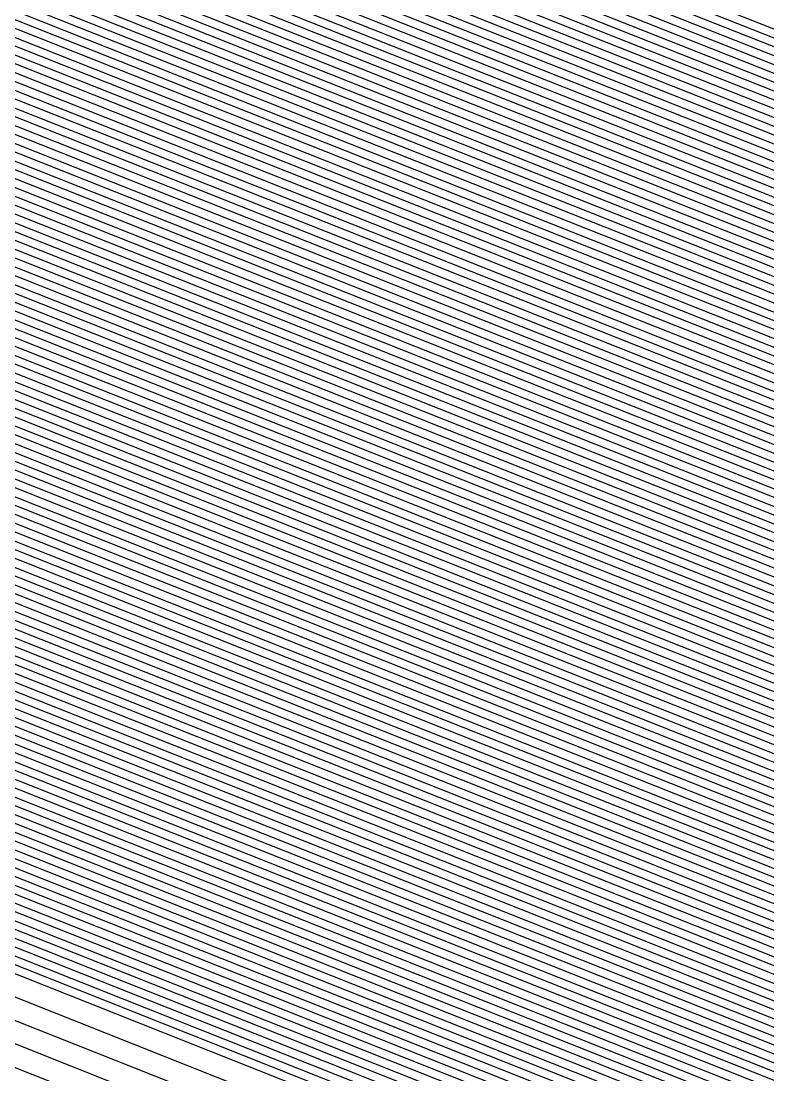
# Model space of a CAD drawing. Extents: x 7084 to 11035, y 13750 to 16729.
# Drawn here: x 8574.7 to 8618, y 14503 to 14564 of the extents above; entities that cross this region are included whole.
import ezdxf

# ---------------------------------------------------------------- set-up
doc = ezdxf.new("R2010")
doc.units = 0
doc.layers.add('Default', color=7, linetype='Continuous')

msp = doc.modelspace()

# ---------------------------------------------------------------- linework, layer by layer
at = {"layer": 'Default'}
for points in [[(8911.043, 16167.964), (9315.799, 15888.265), (9323.519, 15888.024), (9327.862, 15886.496), (9332.285, 15884.807), (9876.778, 16029.479), (9888.921, 16026.182), (10173.214, 15654.858), (10197.306, 15341.402), (10197.226, 15331.833), (10194.331, 15319.288), (10141.327, 14431.968), (10138.754, 14427.867), (9608.716, 14234.971), (9601.077, 14232.398), (9590.864, 14232.559), (9407.76, 14044.485), (8752.44, 14150.578), (8709.074, 14468.856), (8700.951, 14470.223), (8694.84, 14470.384), (8689.854, 14470.384), (8686.878, 14471.349), (8127.93, 14693.179)], [(8912.297, 16162.742), (9312.859, 15885.941), (9322.785, 15885.631), (9328.368, 15883.667), (9334.055, 15881.495), (9872.905, 16024.668), (9888.518, 16020.429), (10169.865, 15652.953), (10193.708, 15342.746), (10193.604, 15330.442), (10189.882, 15314.312), (10137.428, 14436.188), (10134.119, 14430.915), (9609.574, 14240.018), (9599.752, 14236.709), (9586.621, 14236.916), (9405.414, 14050.792), (8756.886, 14155.785), (8713.968, 14470.764), (8703.526, 14472.522), (8695.668, 14472.729), (8689.257, 14472.729), (8685.432, 14473.97), (8132.275, 14693.501)], [(8922.959, 16118.353), (9287.868, 15866.189), (9316.543, 15865.293), (9332.672, 15859.618), (9349.1, 15853.346), (9839.991, 15983.775), (9885.093, 15971.528), (10141.399, 15636.76), (10163.12, 15354.163), (10162.821, 15318.618), (10152.068, 15272.022), (10104.282, 14472.055), (10094.724, 14456.822), (9616.866, 14282.916), (9588.49, 14273.358), (9550.556, 14273.955), (9385.478, 14104.397), (8794.672, 14200.045), (8755.575, 14486.99), (8725.407, 14492.068), (8702.706, 14492.665), (8684.187, 14492.665), (8673.136, 14496.249), (8169.213, 14696.241)], [(8931.425, 16083.103), (9268.023, 15850.504), (9311.586, 15849.143), (9336.09, 15840.521), (9361.048, 15830.991), (9813.852, 15951.301), (9882.374, 15932.696), (10118.793, 15623.901), (10138.829, 15363.229), (10138.375, 15309.229), (10122.039, 15238.439), (10077.961, 14500.538), (10063.44, 14477.395), (9622.657, 14316.982), (9579.548, 14302.461), (9521.917, 14303.368), (9369.647, 14146.966), (8824.679, 14235.193), (8788.615, 14499.875), (8742.783, 14507.589), (8708.295, 14508.496), (8680.161, 14508.496), (8663.371, 14513.942), (8198.546, 14698.417)], [(9890.23, 16044.879), (10184.098, 15661.049), (10209.002, 15337.037), (10208.996, 15336.353), (10208.789, 15335.457), (10154.001, 14418.254), (10153.817, 14417.961), (9605.928, 14218.569), (9605.382, 14218.385), (9604.653, 14218.397), (9415.382, 14023.989), (8737.993, 14133.655), (8693.165, 14462.652), (8692.585, 14462.749), (8692.149, 14462.761), (8691.792, 14462.761), (8691.58, 14462.83), (8113.806, 14692.131)], [(9324.619, 15895.236), (9325.722, 15895.202), (9326.343, 15894.984), (9326.974, 15894.742), (9888.395, 16043.912), (9890.13, 16043.441), (10183.261, 15660.573), (10208.102, 15337.373), (10208.091, 15336.006), (10207.677, 15334.214), (10153.026, 14419.309), (10152.658, 14418.723), (9606.143, 14219.831), (9605.051, 14219.463), (9603.592, 14219.486), (9414.796, 14025.566), (8739.104, 14134.957), (8694.389, 14463.129), (8693.229, 14463.324), (8692.356, 14463.347), (8691.643, 14463.347), (8691.218, 14463.485), (8114.893, 14692.211)], [(9890.029, 16042.002), (10182.423, 15660.097), (10207.203, 15337.709), (10207.185, 15335.658), (10206.565, 15332.97), (10152.051, 14420.364), (10151.499, 14419.485), (9606.357, 14221.092), (9604.72, 14220.541), (9602.531, 14220.575), (9414.21, 14027.143), (8740.215, 14136.258), (8695.613, 14463.606), (8693.872, 14463.899), (8692.563, 14463.934), (8691.494, 14463.934), (8690.857, 14464.14), (8115.979, 14692.292)], [(9889.928, 16040.564), (10181.586, 15659.62), (10206.303, 15338.044), (10206.28, 15335.31), (10205.453, 15331.726), (10151.076, 14421.419), (10150.341, 14420.247), (9606.571, 14222.354), (9604.389, 14221.619), (9601.471, 14221.665), (9413.623, 14028.719), (8741.327, 14137.56), (8696.836, 14464.083), (8694.516, 14464.474), (8692.77, 14464.52), (8691.345, 14464.52), (8690.495, 14464.796), (8117.066, 14692.373)], [(9889.827, 16039.126), (10180.749, 15659.144), (10205.403, 15338.38), (10205.375, 15334.962), (10204.341, 15330.482), (10150.101, 14422.474), (10149.182, 14421.009), (9606.786, 14223.616), (9604.058, 14222.697), (9600.41, 14222.754), (9413.037, 14030.296), (8742.438, 14138.862), (8698.06, 14464.561), (8695.159, 14465.049), (8692.977, 14465.106), (8691.196, 14465.106), (8690.133, 14465.451), (8118.152, 14692.453)], [(8119.238, 14692.534), (8689.772, 14466.106), (8691.047, 14465.693), (8693.184, 14465.693), (8695.803, 14465.624), (8699.284, 14465.038), (8743.549, 14140.164), (9412.45, 14031.872), (9599.349, 14223.844), (9603.726, 14223.775), (9607, 14224.877), (10148.023, 14421.771), (10149.126, 14423.529), (10203.228, 15329.238), (10204.469, 15334.615), (10204.504, 15338.716), (10179.912, 15658.668), (9889.727, 16037.688), (9884.522, 16039.101)], [(8942.087, 16038.714), (9243.032, 15830.752), (9305.344, 15828.805), (9340.395, 15816.472), (9376.094, 15802.841), (9780.937, 15910.408), (9878.949, 15883.796), (10090.327, 15607.708), (10108.241, 15374.646), (10107.592, 15297.405), (10084.225, 15196.148), (10044.815, 14536.406), (10024.045, 14503.302), (9629.949, 14359.88), (9568.286, 14339.109), (9485.853, 14340.408), (9349.711, 14200.571), (8862.466, 14279.453), (8830.221, 14516.1), (8764.664, 14527.134), (8715.334, 14528.432), (8675.091, 14528.432), (8651.075, 14536.221), (8235.483, 14701.157)], [(9889.626, 16036.249), (10179.074, 15658.192), (10203.604, 15339.052), (10203.564, 15334.267), (10202.116, 15327.994), (10148.151, 14424.583), (10146.865, 14422.533), (9607.215, 14226.139), (9603.395, 14224.852), (9598.289, 14224.933), (9411.864, 14033.449), (8744.661, 14141.465), (8700.508, 14465.515), (8696.447, 14466.199), (8693.391, 14466.279), (8690.898, 14466.279), (8689.41, 14466.762), (8120.325, 14692.614)], [(9889.424, 16033.373), (10177.4, 15657.239), (10201.805, 15339.723), (10201.753, 15333.571), (10199.892, 15325.507), (10146.202, 14426.693), (10144.547, 14424.057), (9607.644, 14228.663), (9602.733, 14227.008), (9596.167, 14227.112), (9410.691, 14036.602), (8746.883, 14144.069), (8702.955, 14466.47), (8697.734, 14467.348), (8693.805, 14467.452), (8690.599, 14467.452), (8688.687, 14468.072), (8122.498, 14692.776)], [(9889.324, 16031.935), (10176.563, 15656.763), (10200.905, 15340.059), (10200.848, 15333.224), (10198.78, 15324.263), (10145.227, 14427.748), (10143.389, 14424.819), (9607.858, 14229.924), (9602.401, 14228.086), (9595.106, 14228.201), (9410.105, 14038.179), (8747.995, 14145.371), (8704.179, 14466.947), (8698.377, 14467.923), (8694.012, 14468.038), (8690.45, 14468.038), (8688.325, 14468.727), (8123.584, 14692.856)], [(9889.022, 16027.62), (10174.051, 15655.334), (10198.206, 15341.067), (10198.131, 15332.18), (10195.443, 15320.531), (10142.302, 14430.913), (10139.913, 14427.105), (9608.502, 14233.709), (9601.408, 14231.32), (9591.924, 14231.469), (9408.346, 14042.909), (8751.329, 14149.276), (8707.85, 14468.378), (8700.308, 14469.648), (8694.633, 14469.797), (8690.003, 14469.797), (8687.24, 14470.693), (8126.843, 14693.098)], [(9888.82, 16024.743), (10172.377, 15654.381), (10196.407, 15341.738), (10196.321, 15331.485), (10193.219, 15318.044), (10140.352, 14433.023), (10137.595, 14428.629), (9608.931, 14236.233), (9600.745, 14233.476), (9589.803, 14233.648), (9407.173, 14046.062), (8753.552, 14151.88), (8710.297, 14469.333), (8701.595, 14470.798), (8695.047, 14470.97), (8689.705, 14470.97), (8686.517, 14472.004), (8129.016, 14693.259)], [(9310.654, 15884.199), (9322.234, 15883.837), (9328.748, 15881.545), (9335.382, 15879.012), (9870.001, 16021.06), (9888.216, 16016.114), (10167.353, 15651.524), (10191.009, 15343.753), (10190.888, 15329.398), (10186.546, 15310.581), (10134.503, 14439.352), (10130.643, 14433.201), (9610.218, 14243.803), (9598.758, 14239.943), (9583.439, 14240.184), (9403.655, 14055.522), (8760.22, 14159.69), (8717.64, 14472.196), (8705.456, 14474.247), (8696.289, 14474.488), (8688.81, 14474.488), (8684.347, 14475.936), (8135.534, 14693.743)], [(9888.417, 16018.99), (10169.028, 15652.476), (10192.808, 15343.081), (10192.699, 15330.094), (10188.77, 15313.068), (10136.453, 14437.243), (10132.96, 14431.677), (9609.789, 14241.28), (9599.421, 14237.787), (9585.56, 14238.005), (9404.828, 14052.368), (8757.997, 14157.087), (8715.192, 14471.242), (8704.169, 14473.097), (8695.875, 14473.315), (8689.108, 14473.315), (8685.07, 14474.625), (8133.362, 14693.581)], [(9866.129, 16016.249), (9887.813, 16010.361), (10164.004, 15649.619), (10187.41, 15345.096), (10187.267, 15328.007), (10182.097, 15305.605), (10130.604, 14443.572), (10126.008, 14436.248), (9611.075, 14248.85), (9597.433, 14244.255), (9579.196, 14244.542), (9401.31, 14061.828), (8764.665, 14164.897), (8722.534, 14474.105), (8708.031, 14476.546), (8697.117, 14476.833), (8688.214, 14476.833), (8682.9, 14478.557), (8139.88, 14694.065)], [(9888.115, 16014.676), (10166.516, 15651.048), (10190.109, 15344.089), (10189.983, 15329.051), (10185.434, 15309.337), (10133.528, 14440.407), (10129.484, 14433.962), (9610.432, 14245.065), (9598.427, 14241.021), (9582.378, 14241.274), (9403.069, 14057.098), (8761.331, 14160.992), (8718.863, 14472.673), (8706.1, 14474.822), (8696.496, 14475.074), (8688.661, 14475.074), (8683.985, 14476.591), (8136.621, 14693.823)], [(9888.014, 16013.238), (10165.679, 15650.571), (10189.21, 15344.425), (10189.077, 15328.703), (10184.321, 15308.093), (10132.553, 14441.462), (10128.326, 14434.724), (9610.647, 14246.326), (9598.096, 14242.099), (9581.317, 14242.363), (9402.483, 14058.675), (8762.443, 14162.294), (8720.087, 14473.151), (8706.744, 14475.396), (8696.703, 14475.661), (8688.512, 14475.661), (8683.624, 14477.246), (8137.707, 14693.904)], [(9887.712, 16008.923), (10163.167, 15649.143), (10186.511, 15345.432), (10186.361, 15327.66), (10180.985, 15304.362), (10129.629, 14444.627), (10124.85, 14437.01), (9611.29, 14250.112), (9597.102, 14245.332), (9578.135, 14245.631), (9400.723, 14063.405), (8765.777, 14166.199), (8723.758, 14474.582), (8708.674, 14477.121), (8697.324, 14477.42), (8688.064, 14477.42), (8682.539, 14479.212), (8140.966, 14694.146)], [(8949.299, 16008.687), (9226.127, 15817.39), (9301.122, 15815.047), (9343.306, 15800.204), (9386.272, 15783.799), (9758.672, 15882.745), (9876.632, 15850.716), (10071.071, 15596.754), (10087.549, 15382.37), (10086.768, 15289.407), (10058.645, 15167.54), (10022.393, 14560.669), (9997.395, 14520.828), (9634.882, 14388.899), (9560.668, 14363.901), (9461.456, 14365.463), (9336.225, 14236.833), (8888.027, 14309.394), (8858.367, 14527.076), (8779.466, 14540.356), (8720.095, 14541.919), (8671.661, 14541.919), (8642.756, 14551.293), (8260.47, 14703.011)], [(9887.511, 16006.046), (10161.492, 15648.19), (10184.711, 15346.104), (10184.55, 15326.964), (10178.76, 15301.874), (10127.679, 14446.737), (10122.532, 14438.534), (9611.719, 14252.635), (9596.44, 14247.488), (9576.014, 14247.81), (9399.551, 14066.558), (8767.999, 14168.803), (8726.206, 14475.537), (8709.961, 14478.271), (8697.738, 14478.592), (8687.766, 14478.592), (8681.815, 14480.522), (8143.139, 14694.307)], [(8144.226, 14694.387), (8681.454, 14481.178), (8687.617, 14479.179), (8697.945, 14479.179), (8710.605, 14478.846), (8727.429, 14476.014), (8769.111, 14170.104), (9398.964, 14068.135), (9574.953, 14248.899), (9596.108, 14248.566), (9611.933, 14253.897), (10121.374, 14439.296), (10126.704, 14447.792), (10177.648, 15300.63), (10183.645, 15326.616), (10183.812, 15346.439), (10160.655, 15647.714), (9887.41, 16004.608)], [(9887.309, 16003.17), (10159.818, 15647.237), (10182.912, 15346.775), (10182.74, 15326.269), (10176.536, 15299.386), (10125.729, 14448.847), (10120.215, 14440.058), (9612.148, 14255.158), (9595.777, 14249.644), (9573.892, 14249.989), (9398.378, 14069.711), (8770.222, 14171.406), (8728.653, 14476.491), (8711.248, 14479.421), (8698.152, 14479.765), (8687.468, 14479.765), (8681.092, 14481.833), (8145.312, 14694.468)], [(8147.485, 14694.629), (8680.369, 14483.144), (8687.17, 14480.938), (8698.566, 14480.938), (8712.536, 14480.57), (8731.1, 14477.445), (8772.445, 14174.01), (9397.205, 14072.865), (9571.771, 14252.167), (9595.115, 14251.8), (9612.577, 14257.682), (10117.898, 14441.582), (10123.78, 14450.957), (10174.312, 15296.899), (10180.929, 15325.573), (10181.113, 15347.447), (10158.144, 15646.285), (9887.108, 16000.293)], [(9298.159, 15874.323), (9319.113, 15873.668), (9330.9, 15869.52), (9342.905, 15864.937), (9853.544, 16000.613), (9886.503, 15991.664), (10153.12, 15643.427), (10175.715, 15349.461), (10175.497, 15323.487), (10167.639, 15289.436), (10117.93, 14457.286), (10110.946, 14446.154), (9613.864, 14265.252), (9593.127, 14258.267), (9565.406, 14258.704), (9393.687, 14082.324), (8779.113, 14181.82), (8738.443, 14480.309), (8716.397, 14484.019), (8699.808, 14484.456), (8686.275, 14484.456), (8678.199, 14487.075), (8154.003, 14695.113)], [(9886.906, 15997.417), (10156.469, 15645.332), (10179.313, 15348.118), (10179.118, 15324.878), (10172.087, 15294.411), (10121.83, 14453.066), (10115.58, 14443.106), (9613.006, 14260.205), (9594.452, 14253.956), (9569.649, 14254.346), (9396.033, 14076.018), (8774.668, 14176.613), (8733.548, 14478.4), (8713.823, 14481.72), (8698.98, 14482.111), (8686.871, 14482.111), (8679.645, 14484.454), (8149.658, 14694.79)], [(9886.806, 15995.979), (10155.632, 15644.856), (10178.414, 15348.454), (10178.213, 15324.53), (10170.975, 15293.167), (10120.855, 14454.121), (10114.422, 14443.868), (9613.22, 14261.467), (9594.121, 14255.034), (9568.589, 14255.436), (9395.446, 14077.594), (8775.779, 14177.915), (8734.772, 14478.877), (8714.466, 14482.295), (8699.187, 14482.697), (8686.722, 14482.697), (8679.284, 14485.109), (8150.744, 14694.871)], [(9886.604, 15993.102), (10153.957, 15643.904), (10176.614, 15349.126), (10176.402, 15323.834), (10168.751, 15290.679), (10118.905, 14456.231), (10112.104, 14445.392), (9613.649, 14263.99), (9593.459, 14257.189), (9566.467, 14257.614), (9394.274, 14080.748), (8778.002, 14180.519), (8737.219, 14479.832), (8715.753, 14483.445), (8699.601, 14483.87), (8686.424, 14483.87), (8678.56, 14486.42), (8152.917, 14695.032)], [(9293.013, 15870.256), (9317.828, 15869.48), (9331.786, 15864.569), (9346.003, 15859.141), (9846.767, 15992.194), (9885.798, 15981.596), (10147.259, 15640.094), (10169.417, 15351.812), (10169.159, 15321.052), (10159.853, 15280.729), (10111.106, 14464.671), (10102.835, 14451.488), (9615.365, 14274.084), (9590.809, 14265.812), (9557.981, 14266.329), (9389.583, 14093.361), (8786.893, 14190.933), (8747.009, 14483.649), (8720.902, 14488.044), (8701.257, 14488.56), (8685.231, 14488.56), (8675.667, 14491.662), (8161.608, 14695.677)], [(9332.419, 15861.033), (9348.215, 15855.001), (9841.927, 15986.18), (9885.295, 15974.405), (10143.073, 15637.712), (10164.919, 15353.491), (10164.632, 15319.314), (10154.292, 15274.51), (10106.232, 14469.945), (10097.041, 14455.298), (9616.437, 14280.393), (9589.153, 14271.202), (9552.678, 14271.776), (9386.651, 14101.244), (8792.45, 14197.442), (8753.127, 14486.035), (8724.12, 14490.918), (8702.292, 14491.492), (8684.485, 14491.492), (8673.859, 14494.939), (8167.04, 14696.08)], [(9886.101, 15985.911), (10149.771, 15641.522), (10172.116, 15350.805), (10171.875, 15322.096), (10163.19, 15284.46), (10114.031, 14461.506), (10106.311, 14449.202), (9614.722, 14270.299), (9591.803, 14262.579), (9561.164, 14263.061), (9391.342, 14088.631), (8783.559, 14187.027), (8743.338, 14482.218), (8718.971, 14486.319), (8700.636, 14486.801), (8685.678, 14486.801), (8676.752, 14489.696), (8158.349, 14695.435)], [(9886, 15984.473), (10148.934, 15641.046), (10171.217, 15351.14), (10170.97, 15321.748), (10162.078, 15283.217), (10113.056, 14462.561), (10105.152, 14449.964), (9614.936, 14271.561), (9591.471, 14263.657), (9560.103, 14264.151), (9390.755, 14090.207), (8784.67, 14188.329), (8744.561, 14482.695), (8719.615, 14486.894), (8700.843, 14487.388), (8685.529, 14487.388), (8676.39, 14490.352), (8159.435, 14695.516)], [(9885.899, 15983.034), (10148.097, 15640.57), (10170.317, 15351.476), (10170.064, 15321.4), (10160.966, 15281.973), (10112.081, 14463.616), (10103.993, 14450.726), (9615.15, 14272.822), (9591.14, 14264.735), (9559.042, 14265.24), (9390.169, 14091.784), (8785.781, 14189.631), (8745.785, 14483.172), (8720.258, 14487.469), (8701.05, 14487.974), (8685.38, 14487.974), (8676.029, 14491.007), (8160.522, 14695.596)], [(9285.663, 15864.447), (9315.992, 15863.499), (9333.052, 15857.496), (9350.428, 15850.862), (9837.086, 15980.167), (9884.791, 15967.214), (10138.887, 15635.331), (10160.421, 15355.17), (10160.105, 15317.575), (10148.731, 15268.291), (10101.358, 14475.22), (10091.248, 14459.108), (9617.51, 14286.701), (9587.497, 14276.591), (9547.374, 14277.223), (9383.719, 14109.127), (8798.006, 14203.95), (8759.246, 14488.421), (8727.337, 14493.792), (8703.327, 14494.424), (8683.74, 14494.424), (8672.051, 14498.215), (8172.472, 14696.483)], [(9885.597, 15978.72), (10145.585, 15639.141), (10167.618, 15352.484), (10167.348, 15320.357), (10157.629, 15278.241), (10109.157, 14466.781), (10100.517, 14453.012), (9615.794, 14276.607), (9590.147, 14267.968), (9555.86, 14268.508), (9388.41, 14096.514), (8789.115, 14193.536), (8749.456, 14484.604), (8722.189, 14489.193), (8701.671, 14489.733), (8684.933, 14489.733), (8674.944, 14492.973), (8163.781, 14695.838)], [(9884.993, 15970.09), (10140.562, 15636.283), (10162.22, 15354.498), (10161.916, 15318.27), (10150.956, 15270.778), (10103.307, 14473.11), (10093.565, 14457.584), (9617.081, 14284.178), (9588.159, 14274.436), (9549.496, 14275.045), (9384.892, 14105.974), (8795.784, 14201.347), (8756.799, 14487.467), (8726.05, 14492.642), (8702.913, 14493.251), (8684.038, 14493.251), (8672.774, 14496.905), (8170.299, 14696.322)], [(9884.69, 15965.775), (10138.05, 15634.855), (10159.521, 15355.506), (10159.199, 15317.227), (10147.619, 15267.047), (10100.383, 14476.275), (10090.089, 14459.87), (9617.724, 14287.963), (9587.166, 14277.669), (9546.314, 14278.313), (9383.133, 14110.703), (8799.118, 14205.252), (8760.47, 14488.899), (8727.981, 14494.367), (8703.534, 14495.01), (8683.591, 14495.01), (8671.689, 14498.87), (8173.558, 14696.563)], [(9884.59, 15964.337), (10137.213, 15634.378), (10158.621, 15355.842), (10158.294, 15316.879), (10146.507, 15265.803), (10099.408, 14477.33), (10088.931, 14460.632), (9617.939, 14289.224), (9586.834, 14278.747), (9545.253, 14279.402), (9382.547, 14112.28), (8800.229, 14206.554), (8761.693, 14489.376), (8728.625, 14494.942), (8703.741, 14495.597), (8683.442, 14495.597), (8671.327, 14499.526), (8174.645, 14696.644)], [(9884.489, 15962.899), (10136.375, 15633.902), (10157.722, 15356.177), (10157.389, 15316.532), (10145.395, 15264.559), (10098.433, 14478.385), (10087.772, 14461.394), (9618.153, 14290.486), (9586.503, 14279.825), (9544.192, 14280.491), (9381.96, 14113.857), (8801.34, 14207.856), (8762.917, 14489.853), (8729.268, 14495.517), (8703.948, 14496.183), (8683.292, 14496.183), (8670.966, 14500.181), (8175.731, 14696.725)], [(9884.187, 15958.584), (10133.864, 15632.473), (10155.023, 15357.185), (10154.672, 15315.488), (10142.058, 15260.828), (10095.508, 14481.549), (10084.296, 14463.68), (9618.797, 14294.271), (9585.51, 14283.059), (9541.01, 14283.76), (9380.201, 14118.587), (8804.675, 14211.761), (8766.588, 14491.285), (8731.199, 14497.241), (8704.569, 14497.942), (8682.845, 14497.942), (8669.881, 14502.147), (8178.99, 14696.966)], [(9884.086, 15957.146), (10133.026, 15631.997), (10154.123, 15357.521), (10153.767, 15315.141), (10140.946, 15259.584), (10094.534, 14482.604), (10083.137, 14464.442), (9619.011, 14295.533), (9585.178, 14284.137), (9539.949, 14284.849), (9379.615, 14120.163), (8805.786, 14213.063), (8767.812, 14491.762), (8731.842, 14497.816), (8704.776, 14498.528), (8682.696, 14498.528), (8669.519, 14502.802), (8180.077, 14697.047)], [(9883.985, 15955.708), (10132.189, 15631.521), (10153.223, 15357.856), (10152.862, 15314.793), (10139.834, 15258.34), (10093.559, 14483.659), (10081.979, 14465.204), (9619.226, 14296.795), (9584.847, 14285.215), (9538.889, 14285.938), (9379.028, 14121.74), (8806.897, 14214.365), (8769.036, 14492.239), (8732.486, 14498.391), (8704.983, 14499.115), (8682.547, 14499.115), (8669.157, 14503.457), (8181.163, 14697.128)], [(9883.885, 15954.27), (10131.352, 15631.045), (10152.324, 15358.192), (10151.956, 15314.445), (10138.722, 15257.096), (10092.584, 14484.714), (10080.82, 14465.966), (9619.44, 14298.056), (9584.516, 14286.292), (9537.828, 14287.028), (9378.442, 14123.316), (8808.009, 14215.666), (8770.259, 14492.716), (8733.13, 14498.966), (8705.19, 14499.701), (8682.398, 14499.701), (8668.796, 14504.113), (8182.25, 14697.208)], [(8183.336, 14697.289), (8668.434, 14504.768), (8682.249, 14500.288), (8705.397, 14500.288), (8733.773, 14499.541), (8771.483, 14493.194), (8809.12, 14216.968), (9377.856, 14124.893), (9536.767, 14288.117), (9584.185, 14287.37), (9619.654, 14299.318), (10079.661, 14466.728), (10091.609, 14485.769), (10137.61, 15255.852), (10151.051, 15314.097), (10151.424, 15358.528), (10130.515, 15630.568), (9883.784, 15952.831)], [(9883.683, 15951.393), (10129.678, 15630.092), (10150.525, 15358.864), (10150.145, 15313.75), (10136.497, 15254.608), (10090.634, 14486.824), (10078.503, 14467.489), (9619.869, 14300.58), (9583.853, 14288.448), (9535.706, 14289.207), (9377.269, 14126.47), (8810.231, 14218.27), (8772.707, 14493.671), (8734.417, 14500.116), (8705.604, 14500.874), (8682.099, 14500.874), (8668.072, 14505.423), (8184.422, 14697.369)], [(9809.98, 15946.49), (9881.971, 15926.943), (10115.444, 15621.996), (10135.23, 15364.572), (10134.754, 15307.838), (10117.59, 15233.463), (10074.061, 14504.758), (10058.805, 14480.443), (9623.515, 14322.029), (9578.223, 14306.773), (9517.674, 14307.726), (9367.301, 14153.272), (8829.125, 14240.4), (8793.51, 14501.783), (8745.357, 14509.888), (8709.123, 14510.842), (8679.564, 14510.842), (8661.924, 14516.563), (8202.891, 14698.739)], [(8188.768, 14697.692), (8666.626, 14508.044), (8681.503, 14503.219), (8706.432, 14503.219), (8736.991, 14502.415), (8777.602, 14495.58), (8814.677, 14223.477), (9374.924, 14132.776), (9531.464, 14293.564), (9582.529, 14292.76), (9620.727, 14305.627), (10073.868, 14470.537), (10086.735, 14491.044), (10132.049, 15249.633), (10146.524, 15312.359), (10146.926, 15360.207), (10126.329, 15628.187), (9883.28, 15945.64)], [(9883.179, 15944.202), (10125.491, 15627.711), (10146.026, 15360.543), (10145.618, 15312.011), (10130.937, 15248.389), (10085.76, 14492.099), (10072.709, 14471.299), (9620.941, 14306.888), (9582.197, 14293.838), (9530.403, 14294.653), (9374.338, 14134.353), (8815.788, 14224.779), (8778.825, 14496.057), (8737.634, 14502.99), (8706.639, 14503.806), (8681.354, 14503.806), (8666.264, 14508.7), (8189.854, 14697.772)], [(9883.079, 15942.764), (10124.654, 15627.234), (10145.127, 15360.879), (10144.713, 15311.663), (10129.824, 15247.145), (10084.785, 14493.154), (10071.55, 14472.061), (9621.156, 14308.15), (9581.866, 14294.916), (9529.342, 14295.743), (9373.751, 14135.929), (8816.9, 14226.08), (8780.049, 14496.534), (8738.278, 14503.565), (8706.846, 14504.392), (8681.205, 14504.392), (8665.902, 14509.355), (8190.941, 14697.853)], [(9882.978, 15941.325), (10123.817, 15626.758), (10144.227, 15361.214), (10143.808, 15311.315), (10128.712, 15245.902), (10083.81, 14494.209), (10070.392, 14472.823), (9621.37, 14309.412), (9581.535, 14295.994), (9528.281, 14296.832), (9373.165, 14137.506), (8818.011, 14227.382), (8781.273, 14497.011), (8738.922, 14504.14), (8707.053, 14504.978), (8681.056, 14504.978), (8665.541, 14510.01), (8192.027, 14697.933)], [(9337.23, 15834.155), (9365.031, 15823.54), (9805.14, 15940.476), (9881.467, 15919.752), (10111.258, 15619.614), (10130.732, 15366.251), (10130.227, 15306.099), (10112.029, 15227.244), (10069.187, 14510.032), (10053.012, 14484.253), (9624.587, 14328.337), (9576.567, 14312.162), (9512.371, 14313.173), (9364.37, 14161.155), (8834.681, 14246.909), (8799.629, 14504.17), (8748.575, 14512.763), (8710.159, 14513.774), (8678.819, 14513.774), (8660.116, 14519.839), (8208.323, 14699.142)], [(9882.877, 15939.887), (10122.98, 15626.282), (10143.327, 15361.55), (10142.902, 15310.968), (10127.6, 15244.658), (10082.835, 14495.264), (10069.233, 14473.585), (9621.585, 14310.673), (9581.204, 14297.071), (9527.221, 14297.922), (9372.579, 14139.083), (8819.122, 14228.684), (8782.497, 14497.489), (8739.565, 14504.715), (8707.26, 14505.565), (8680.906, 14505.565), (8665.179, 14510.665), (8193.114, 14698.014)], [(9882.777, 15938.449), (10122.142, 15625.806), (10142.428, 15361.886), (10141.997, 15310.62), (10126.488, 15243.414), (10081.86, 14496.318), (10068.074, 14474.347), (9621.799, 14311.935), (9580.873, 14298.149), (9526.16, 14299.011), (9371.992, 14140.659), (8820.234, 14229.986), (8783.72, 14497.966), (8740.209, 14505.289), (8707.467, 14506.151), (8680.757, 14506.151), (8664.817, 14511.321), (8194.2, 14698.095)], [(9882.676, 15937.011), (10121.305, 15625.329), (10141.528, 15362.222), (10141.091, 15310.272), (10125.376, 15242.17), (10080.885, 14497.373), (10066.916, 14475.109), (9622.014, 14313.197), (9580.541, 14299.227), (9525.099, 14300.1), (9371.406, 14142.236), (8821.345, 14231.288), (8784.944, 14498.443), (8740.852, 14505.864), (8707.674, 14506.737), (8680.608, 14506.737), (8664.456, 14511.976), (8195.286, 14698.175)], [(9882.575, 15935.572), (10120.468, 15624.853), (10140.628, 15362.558), (10140.186, 15309.924), (10124.263, 15240.926), (10079.911, 14498.428), (10065.757, 14475.871), (9622.228, 14314.459), (9580.21, 14300.305), (9524.039, 14301.19), (9370.819, 14143.812), (8822.456, 14232.589), (8786.168, 14498.92), (8741.496, 14506.439), (8707.881, 14507.324), (8680.459, 14507.324), (8664.094, 14512.631), (8196.373, 14698.256)], [(9256.262, 15841.209), (9308.649, 15839.572), (9338.116, 15829.204), (9368.129, 15817.744), (9798.363, 15932.057), (9880.762, 15909.684), (10105.398, 15616.28), (10124.435, 15368.602), (10123.889, 15303.665), (10104.244, 15218.537), (10062.363, 14517.417), (10044.901, 14489.587), (9626.089, 14337.169), (9574.248, 14319.707), (9504.946, 14320.799), (9360.265, 14172.192), (8842.461, 14256.021), (8808.195, 14507.51), (8753.08, 14516.787), (8711.608, 14517.878), (8677.775, 14517.878), (8657.584, 14524.426), (8215.928, 14699.707)], [(9882.273, 15931.258), (10117.956, 15623.424), (10137.929, 15363.565), (10137.47, 15308.881), (10120.927, 15237.195), (10076.986, 14501.593), (10062.281, 14478.157), (9622.872, 14318.244), (9579.216, 14303.539), (9520.856, 14304.458), (9369.06, 14148.542), (8825.791, 14236.495), (8789.839, 14500.352), (8743.427, 14508.164), (8708.502, 14509.083), (8680.012, 14509.083), (8663.009, 14514.597), (8199.632, 14698.498)], [(9882.172, 15929.819), (10117.119, 15622.948), (10137.03, 15363.901), (10136.564, 15308.533), (10119.815, 15235.951), (10076.011, 14502.648), (10061.122, 14478.919), (9623.086, 14319.505), (9578.885, 14304.617), (9519.796, 14305.547), (9368.474, 14150.119), (8826.902, 14237.796), (8791.063, 14500.829), (8744.07, 14508.739), (8708.709, 14509.669), (8679.863, 14509.669), (8662.648, 14515.252), (8200.718, 14698.578)], [(9882.071, 15928.381), (10116.282, 15622.472), (10136.13, 15364.237), (10135.659, 15308.186), (10118.703, 15234.707), (10075.036, 14503.703), (10059.964, 14479.681), (9623.301, 14320.767), (9578.554, 14305.695), (9518.735, 14306.637), (9367.888, 14151.696), (8828.013, 14239.098), (8792.286, 14501.306), (8744.714, 14509.314), (8708.916, 14510.256), (8679.713, 14510.256), (8662.286, 14515.908), (8201.805, 14698.659)], [(9881.87, 15925.505), (10114.607, 15621.519), (10134.331, 15364.908), (10133.848, 15307.49), (10116.478, 15232.22), (10073.086, 14505.813), (10057.646, 14481.205), (9623.729, 14323.291), (9577.892, 14307.85), (9516.614, 14308.815), (9366.715, 14154.849), (8830.236, 14241.702), (8794.734, 14502.261), (8746.001, 14510.463), (8709.33, 14511.428), (8679.415, 14511.428), (8661.563, 14517.218), (8203.978, 14698.82)], [(8207.237, 14699.062), (8660.478, 14519.184), (8678.968, 14513.187), (8709.951, 14513.187), (8747.931, 14512.188), (8798.405, 14503.692), (8833.57, 14245.607), (9364.956, 14159.579), (9513.431, 14312.084), (9576.898, 14311.084), (9624.373, 14327.076), (10054.17, 14483.491), (10070.162, 14508.978), (10113.142, 15228.488), (10131.132, 15306.447), (10131.632, 15365.916), (10112.096, 15620.09), (9881.568, 15921.19)], [(9881.165, 15915.437), (10108.747, 15618.185), (10128.033, 15367.259), (10127.51, 15305.056), (10108.693, 15223.513), (10066.262, 14513.197), (10049.536, 14486.539), (9625.231, 14332.122), (9575.573, 14315.396), (9509.189, 14316.441), (9362.611, 14165.885), (8838.016, 14250.814), (8803.3, 14505.601), (8750.506, 14514.487), (8710.78, 14515.533), (8678.371, 14515.533), (8659.031, 14521.805), (8211.582, 14699.384)], [(9244.502, 15831.914), (9305.711, 15830.001), (9340.141, 15817.887), (9375.209, 15804.497), (9782.874, 15912.814), (9879.15, 15886.672), (10092.002, 15608.66), (10110.04, 15373.975), (10109.403, 15298.101), (10086.449, 15198.636), (10046.765, 14534.296), (10026.362, 14501.778), (9629.52, 14357.357), (9568.949, 14336.954), (9487.974, 14338.229), (9350.884, 14197.417), (8860.243, 14276.849), (8827.774, 14515.145), (8763.377, 14525.985), (8714.92, 14527.26), (8675.389, 14527.26), (8651.798, 14534.911), (8233.31, 14700.996)], [(8214.842, 14699.626), (8657.946, 14523.771), (8677.924, 14517.292), (8711.401, 14517.292), (8752.436, 14516.212), (8806.971, 14507.033), (8841.35, 14254.719), (9360.852, 14170.615), (9506.006, 14319.709), (9574.579, 14318.629), (9625.874, 14335.908), (10046.06, 14488.825), (10063.338, 14516.362), (10105.356, 15219.781), (10124.794, 15304.013), (10125.334, 15368.266), (10106.235, 15616.757), (9880.863, 15911.122)], [(9880.661, 15908.246), (10104.56, 15615.804), (10123.535, 15368.938), (10122.984, 15303.317), (10103.132, 15217.294), (10061.388, 14518.472), (10043.742, 14490.349), (9626.303, 14338.431), (9573.917, 14320.785), (9503.885, 14321.888), (9359.679, 14173.768), (8843.572, 14257.323), (8809.418, 14507.987), (8753.724, 14517.362), (8711.815, 14518.464), (8677.626, 14518.464), (8657.223, 14525.082), (8217.014, 14699.787)], [(9880.359, 15903.931), (10102.049, 15614.375), (10120.836, 15369.945), (10120.267, 15302.274), (10099.795, 15213.562), (10058.463, 14521.637), (10040.266, 14492.635), (9626.947, 14342.216), (9572.923, 14324.019), (9500.703, 14325.156), (9357.92, 14178.498), (8846.906, 14261.228), (8813.089, 14509.419), (8755.654, 14519.086), (8712.436, 14520.224), (8677.178, 14520.224), (8656.138, 14527.048), (8220.274, 14700.029)], [(9880.057, 15899.616), (10099.537, 15612.946), (10118.137, 15370.952), (10117.551, 15301.231), (10096.459, 15209.831), (10055.539, 14524.801), (10036.79, 14494.921), (9627.59, 14346.001), (9571.93, 14327.253), (9497.521, 14328.424), (9356.161, 14183.228), (8850.241, 14265.134), (8816.761, 14510.851), (8757.585, 14520.811), (8713.057, 14521.983), (8676.731, 14521.983), (8655.053, 14529.013), (8223.533, 14700.271)], [(9879.956, 15898.178), (10098.7, 15612.47), (10117.237, 15371.288), (10116.646, 15300.883), (10095.347, 15208.587), (10054.564, 14525.856), (10035.631, 14495.683), (9627.804, 14347.263), (9571.599, 14328.33), (9496.46, 14329.514), (9355.574, 14184.805), (8851.352, 14266.435), (8817.984, 14511.328), (8758.228, 14521.386), (8713.264, 14522.569), (8676.582, 14522.569), (8654.691, 14529.669), (8224.619, 14700.351)], [(9879.855, 15896.74), (10097.863, 15611.994), (10116.338, 15371.624), (10115.74, 15300.535), (10094.234, 15207.343), (10053.589, 14526.911), (10034.473, 14496.445), (9628.019, 14348.525), (9571.267, 14329.408), (9495.399, 14330.603), (9354.988, 14186.381), (8852.463, 14267.737), (8819.208, 14511.805), (8758.872, 14521.961), (8713.471, 14523.155), (8676.433, 14523.155), (8654.329, 14530.324), (8225.706, 14700.432)], [(9879.755, 15895.302), (10097.025, 15611.518), (10115.438, 15371.96), (10114.835, 15300.187), (10093.122, 15206.099), (10052.614, 14527.966), (10033.314, 14497.207), (9628.233, 14349.786), (9570.936, 14330.486), (9494.339, 14331.692), (9354.402, 14187.958), (8853.575, 14269.039), (8820.432, 14512.282), (8759.516, 14522.535), (8713.678, 14523.742), (8676.284, 14523.742), (8653.968, 14530.979), (8226.792, 14700.512)], [(9879.453, 15890.987), (10094.514, 15610.089), (10112.739, 15372.967), (10112.119, 15299.144), (10089.786, 15202.368), (10049.69, 14531.131), (10029.838, 14499.493), (9628.877, 14353.572), (9569.942, 14333.72), (9491.156, 14334.961), (9352.643, 14192.688), (8856.909, 14272.944), (8824.103, 14513.714), (8761.446, 14524.26), (8714.299, 14525.501), (8675.836, 14525.501), (8652.883, 14532.945), (8230.051, 14700.754)], [(8231.138, 14700.835), (8652.521, 14533.6), (8675.687, 14526.087), (8714.506, 14526.087), (8762.09, 14524.835), (8825.327, 14514.191), (8858.02, 14274.246), (9352.056, 14194.264), (9490.096, 14336.05), (9569.611, 14334.798), (9629.091, 14354.833), (10028.679, 14500.254), (10048.715, 14532.186), (10088.674, 15201.124), (10111.213, 15298.796), (10111.839, 15373.303), (10093.676, 15609.613), (9879.352, 15889.549)], [(9879.251, 15888.11), (10092.839, 15609.136), (10110.94, 15373.639), (10110.308, 15298.449), (10087.561, 15199.88), (10047.74, 14533.241), (10027.521, 14501.016), (9629.306, 14356.095), (9569.28, 14335.876), (9489.035, 14337.139), (9351.47, 14195.841), (8859.132, 14275.548), (8826.55, 14514.668), (8762.733, 14525.41), (8714.713, 14526.673), (8675.538, 14526.673), (8652.16, 14534.256), (8232.224, 14700.915)], [(9879.05, 15885.234), (10091.165, 15608.184), (10109.141, 15374.31), (10108.497, 15297.753), (10085.337, 15197.392), (10045.79, 14535.351), (10025.203, 14502.54), (9629.735, 14358.618), (9568.618, 14338.031), (9486.914, 14339.318), (9350.297, 14198.994), (8861.354, 14278.151), (8828.998, 14515.623), (8764.021, 14526.559), (8715.127, 14527.846), (8675.24, 14527.846), (8651.436, 14535.566), (8234.397, 14701.077)], [(9878.848, 15882.357), (10089.49, 15607.231), (10107.341, 15374.982), (10106.686, 15297.058), (10083.113, 15194.905), (10043.84, 14537.461), (10022.886, 14504.064), (9630.164, 14361.142), (9567.955, 14340.187), (9484.792, 14341.497), (9349.124, 14202.147), (8863.577, 14280.755), (8831.445, 14516.577), (8765.308, 14527.709), (8715.541, 14529.019), (8674.941, 14529.019), (8650.713, 14536.877), (8236.57, 14701.238)], [(9878.647, 15879.481), (10087.816, 15606.279), (10105.542, 15375.654), (10104.876, 15296.362), (10080.888, 15192.417), (10041.891, 14539.57), (10020.569, 14505.588), (9630.593, 14363.665), (9567.293, 14342.343), (9482.671, 14343.676), (9347.952, 14205.301), (8865.8, 14283.358), (8833.893, 14517.532), (8766.595, 14528.859), (8715.955, 14530.192), (8674.643, 14530.192), (8649.99, 14538.187), (8238.742, 14701.399)], [(9878.445, 15876.604), (10086.141, 15605.326), (10103.743, 15376.325), (10103.065, 15295.667), (10078.664, 15189.929), (10039.941, 14541.68), (10018.251, 14507.112), (9631.022, 14366.189), (9566.63, 14344.499), (9480.549, 14345.854), (9346.779, 14208.454), (8868.022, 14285.962), (8836.34, 14518.486), (8767.882, 14530.009), (8716.369, 14531.364), (8674.345, 14531.364), (8649.266, 14539.498), (8240.915, 14701.56)], [(8242.002, 14701.641), (8648.905, 14540.153), (8674.196, 14531.951), (8716.576, 14531.951), (8768.525, 14530.584), (8837.564, 14518.963), (8869.134, 14287.264), (9346.193, 14210.03), (9479.489, 14346.944), (9566.299, 14345.577), (9631.236, 14367.45), (10017.093, 14507.874), (10038.966, 14542.735), (10077.552, 15188.685), (10102.159, 15295.319), (10102.843, 15376.661), (10085.304, 15604.85), (9878.345, 15875.166)], [(9878.244, 15873.728), (10084.467, 15604.374), (10101.943, 15376.997), (10101.254, 15294.971), (10076.44, 15187.442), (10037.991, 14543.79), (10015.934, 14508.636), (9631.451, 14368.712), (9565.968, 14346.655), (9478.428, 14348.033), (9345.606, 14211.607), (8870.245, 14288.565), (8838.787, 14519.44), (8769.169, 14531.158), (8716.783, 14532.537), (8674.047, 14532.537), (8648.543, 14540.808), (8243.088, 14701.721)], [(9878.143, 15872.29), (10083.63, 15603.897), (10101.044, 15377.333), (10100.349, 15294.623), (10075.327, 15186.198), (10037.016, 14544.845), (10014.775, 14509.398), (9631.665, 14369.974), (9565.637, 14347.733), (9477.367, 14349.123), (9345.02, 14213.184), (8871.357, 14289.867), (8840.011, 14519.918), (8769.813, 14531.733), (8716.99, 14533.123), (8673.898, 14533.123), (8648.181, 14541.464), (8244.174, 14701.802)], [(10391.955, 15867.628), (10630.25, 15604.299), (10630.947, 15603.637), (10631.679, 15601.126), (10750.826, 15327.86), (10750.408, 15325.001), (10735.515, 14957.335), (10734.852, 14951.826), (10585.918, 14246.304), (10585.116, 14245.223), (10346.821, 13942.146), (10345.322, 13941.345), (10342.464, 13941.658), (10153.814, 14413.663), (9607.721, 14214.924), (9605.281, 14214.889), (9416.631, 14021.119), (9413.18, 14021.468), (8738.01, 14130.774), (8733.305, 14131.506), (8688.625, 14459.425), (8112.745, 14687.974)], [(8112.753, 14686.615), (8687.519, 14458.508), (8732.113, 14131.224), (8738.387, 14130.247), (9412.251, 14021.153), (9416.851, 14020.688), (9605.137, 14214.083), (9608.39, 14214.13), (10153.427, 14412.484), (10341.712, 13941.392), (10345.523, 13940.974), (10347.521, 13942.043), (10585.356, 14244.533), (10586.425, 14245.975), (10735.071, 14950.132), (10735.954, 14957.478), (10750.819, 15324.433), (10751.376, 15328.245), (10632.459, 15600.982), (10631.483, 15604.329), (10630.554, 15605.213), (10392.72, 15868.032)], [(9877.841, 15867.975), (10081.118, 15602.469), (10098.345, 15378.34), (10097.632, 15293.58), (10071.991, 15182.466), (10034.092, 14548.01), (10011.299, 14511.684), (9632.308, 14373.759), (9564.643, 14350.966), (9474.185, 14352.391), (9343.261, 14217.914), (8874.691, 14293.772), (8843.682, 14521.349), (8771.743, 14533.458), (8717.611, 14534.882), (8673.45, 14534.882), (8647.096, 14543.43), (8247.434, 14702.044)], [(10390.425, 15866.819), (10629.642, 15602.472), (10629.874, 15602.251), (10630.118, 15601.414), (10749.727, 15327.091), (10749.587, 15326.138), (10734.636, 14957.049), (10734.415, 14955.213), (10584.905, 14246.962), (10584.638, 14246.602), (10345.421, 13942.353), (10344.921, 13942.085), (10343.968, 13942.19), (10154.588, 14416.02), (9606.383, 14216.513), (9605.569, 14216.501), (9416.189, 14021.981), (9415.039, 14022.098), (8737.258, 14131.827), (8735.689, 14132.071), (8690.836, 14461.258), (8112.728, 14690.691)], [(9877.74, 15866.537), (10080.281, 15601.992), (10097.445, 15378.676), (10096.727, 15293.232), (10070.879, 15181.222), (10033.117, 14549.065), (10010.14, 14512.446), (9632.523, 14375.021), (9564.312, 14352.044), (9473.124, 14353.48), (9342.675, 14219.49), (8875.802, 14295.074), (8844.906, 14521.826), (8772.387, 14534.033), (8717.818, 14535.469), (8673.301, 14535.469), (8646.735, 14544.085), (8248.52, 14702.124)], [(9877.64, 15865.098), (10079.443, 15601.516), (10096.545, 15379.012), (10095.822, 15292.885), (10069.766, 15179.979), (10032.142, 14550.12), (10008.982, 14513.208), (9632.737, 14376.282), (9563.981, 14353.122), (9472.064, 14354.57), (9342.088, 14221.067), (8876.913, 14296.376), (8846.13, 14522.304), (8773.03, 14534.608), (8718.025, 14536.055), (8673.152, 14536.055), (8646.373, 14544.74), (8249.606, 14702.205)], [(9877.438, 15862.222), (10077.769, 15600.564), (10094.746, 15379.683), (10094.011, 15292.189), (10067.542, 15177.491), (10030.192, 14552.229), (10006.664, 14514.732), (9633.166, 14378.806), (9563.318, 14355.278), (9469.942, 14356.748), (9340.916, 14224.22), (8879.136, 14298.98), (8848.577, 14523.258), (8774.318, 14535.757), (8718.439, 14537.228), (8672.854, 14537.228), (8645.65, 14546.051), (8251.779, 14702.366)], [(9877.337, 15860.784), (10076.932, 15600.087), (10093.846, 15380.019), (10093.105, 15291.841), (10066.43, 15176.247), (10029.217, 14553.284), (10005.506, 14515.494), (9633.381, 14380.067), (9562.987, 14356.356), (9468.881, 14357.838), (9340.329, 14225.797), (8880.247, 14300.281), (8849.801, 14523.735), (8774.961, 14536.332), (8718.646, 14537.814), (8672.705, 14537.814), (8645.288, 14546.706), (8252.866, 14702.447)], [(9877.237, 15859.346), (10076.094, 15599.611), (10092.947, 15380.355), (10092.2, 15291.494), (10065.318, 15175.003), (10028.242, 14554.339), (10004.347, 14516.256), (9633.595, 14381.329), (9562.656, 14357.434), (9467.821, 14358.927), (9339.743, 14227.373), (8881.359, 14301.583), (8851.025, 14524.213), (8775.605, 14536.907), (8718.853, 14538.4), (8672.556, 14538.4), (8644.926, 14547.361), (8253.952, 14702.527)], [(9877.035, 15856.469), (10074.42, 15598.659), (10091.147, 15381.026), (10090.389, 15290.798), (10063.093, 15172.516), (10026.293, 14556.449), (10002.03, 14517.78), (9634.024, 14383.852), (9561.993, 14359.589), (9465.699, 14361.106), (9338.57, 14230.527), (8883.582, 14304.187), (8853.472, 14525.167), (8776.892, 14538.057), (8719.267, 14539.573), (8672.257, 14539.573), (8644.203, 14548.672), (8256.125, 14702.688)], [(8257.211, 14702.769), (8643.841, 14549.327), (8672.108, 14540.16), (8719.474, 14540.16), (8777.535, 14538.632), (8854.696, 14525.644), (8884.693, 14305.488), (9337.984, 14232.103), (9464.639, 14362.195), (9561.662, 14360.667), (9634.239, 14385.114), (10000.871, 14518.542), (10025.318, 14557.504), (10061.981, 15171.272), (10089.484, 15290.45), (10090.248, 15381.362), (10073.583, 15598.182), (9876.934, 15855.031)], [(9876.834, 15853.593), (10072.745, 15597.706), (10089.348, 15381.698), (10088.578, 15290.103), (10060.869, 15170.028), (10024.343, 14558.559), (9999.712, 14519.304), (9634.453, 14386.376), (9561.331, 14361.745), (9463.578, 14363.285), (9337.397, 14233.68), (8885.804, 14306.79), (8855.919, 14526.121), (8778.179, 14539.206), (8719.681, 14540.746), (8671.959, 14540.746), (8643.48, 14549.982), (8258.297, 14702.85)], [(8259.384, 14702.93), (8643.118, 14550.638), (8671.81, 14541.332), (8719.888, 14541.332), (8778.822, 14539.781), (8857.143, 14526.599), (8886.916, 14308.092), (9336.811, 14235.256), (9462.517, 14364.374), (9561, 14362.823), (9634.668, 14387.638), (9998.554, 14520.066), (10023.368, 14559.614), (10059.757, 15168.784), (10087.673, 15289.755), (10088.449, 15382.034), (10071.908, 15597.23), (9876.733, 15852.154)], [(9876.431, 15847.84), (10069.396, 15595.801), (10085.75, 15383.041), (10084.957, 15288.712), (10056.42, 15165.053), (10020.444, 14562.779), (9995.078, 14522.352), (9635.311, 14391.423), (9560.006, 14366.057), (9459.335, 14367.642), (9335.052, 14239.986), (8890.25, 14311.997), (8860.814, 14528.03), (8780.753, 14541.506), (8720.509, 14543.091), (8671.363, 14543.091), (8642.033, 14552.604), (8262.643, 14703.172)], [(9876.33, 15846.401), (10068.559, 15595.325), (10084.85, 15383.377), (10084.051, 15288.364), (10055.308, 15163.809), (10019.469, 14563.834), (9993.919, 14523.114), (9635.526, 14392.684), (9559.675, 14367.135), (9458.274, 14368.732), (9334.466, 14241.563), (8891.361, 14313.299), (8862.038, 14528.507), (8781.397, 14542.081), (8720.716, 14543.678), (8671.213, 14543.678), (8641.672, 14553.259), (8263.729, 14703.253)], [(9876.229, 15844.963), (10067.722, 15594.848), (10083.95, 15383.713), (10083.146, 15288.016), (10054.196, 15162.565), (10018.494, 14564.889), (9992.76, 14523.876), (9635.74, 14393.946), (9559.344, 14368.213), (9457.214, 14369.821), (9333.879, 14243.139), (8892.473, 14314.601), (8863.262, 14528.985), (8782.04, 14542.656), (8720.923, 14544.264), (8671.064, 14544.264), (8641.31, 14553.914), (8264.816, 14703.333)], [(9876.129, 15843.525), (10066.885, 15594.372), (10083.051, 15384.049), (10082.241, 15287.668), (10053.084, 15161.321), (10017.519, 14565.944), (9991.602, 14524.638), (9635.955, 14395.208), (9559.012, 14369.29), (9456.153, 14370.91), (9333.293, 14244.716), (8893.584, 14315.902), (8864.485, 14529.462), (8782.684, 14543.231), (8721.13, 14544.85), (8670.915, 14544.85), (8640.948, 14554.569), (8265.902, 14703.414)], [(8138.794, 14693.984), (8683.262, 14477.901), (8688.363, 14476.247), (8696.91, 14476.247), (8707.387, 14475.971), (8721.311, 14473.628), (8763.554, 14163.596), (9401.896, 14060.252), (9580.256, 14243.452), (9597.764, 14243.177), (9610.861, 14247.588), (10127.167, 14435.486), (10131.579, 14442.517), (10183.209, 15306.849), (10188.172, 15328.355), (10188.31, 15344.76), (10164.841, 15650.095)], [(8148.571, 14694.71), (8680.007, 14483.799), (8687.021, 14481.524), (8698.773, 14481.524), (8713.179, 14481.145), (8732.324, 14477.923), (8773.556, 14175.311), (9396.619, 14074.441), (9570.71, 14253.257), (9594.784, 14252.878), (9612.791, 14258.944), (10116.739, 14442.344), (10122.805, 14452.012), (10173.2, 15295.655), (10180.024, 15325.225), (10180.213, 15347.782), (10157.306, 15645.809)], [(8171.386, 14696.402), (8672.412, 14497.56), (8683.889, 14493.838), (8703.12, 14493.838), (8726.694, 14493.217), (8758.022, 14487.944), (8796.895, 14202.649), (9384.306, 14107.55), (9548.435, 14276.134), (9587.828, 14275.514), (9617.295, 14285.439), (10092.407, 14458.346), (10102.333, 14474.165), (10149.844, 15269.534), (10161.01, 15317.923), (10161.32, 15354.834), (10139.724, 15635.807)], [(8212.669, 14699.465), (8658.669, 14522.461), (8678.222, 14516.119), (8710.987, 14516.119), (8751.149, 14515.062), (8804.523, 14506.078), (8839.127, 14252.116), (9362.024, 14167.462), (9508.128, 14317.53), (9575.242, 14316.474), (9625.445, 14333.384), (10048.377, 14487.301), (10065.287, 14514.252), (10107.581, 15222.269), (10126.605, 15304.708), (10127.134, 15367.595), (10107.909, 15617.709)], [(10147.826, 15359.871), (10147.429, 15312.706), (10133.161, 15250.877), (10087.709, 14489.989), (10075.026, 14469.775), (9620.512, 14304.365), (9582.86, 14291.682), (9532.524, 14292.475), (9375.51, 14131.199), (8813.565, 14222.175), (8776.378, 14495.102), (8736.347, 14501.84), (8706.225, 14502.633), (8681.652, 14502.633), (8666.987, 14507.389), (8187.682, 14697.611)], [(8125.757, 14693.017), (8687.602, 14470.038), (8690.152, 14469.211), (8694.426, 14469.211), (8699.664, 14469.073), (8706.626, 14467.901), (8750.218, 14147.974), (9408.932, 14041.332), (9592.985, 14230.38), (9601.739, 14230.242), (9608.287, 14232.448), (10141.071, 14426.343), (10143.277, 14429.858), (10196.555, 15321.775)], [(8209.41, 14699.223), (8659.754, 14520.495), (8678.67, 14514.36), (8710.366, 14514.36), (8749.219, 14513.338), (8800.852, 14504.647), (8835.793, 14248.211), (9363.783, 14162.732), (9511.31, 14314.262), (9576.236, 14313.24), (9624.802, 14329.599), (10051.853, 14485.015), (10068.212, 14511.087), (10110.917, 15226)], [(8227.878, 14700.593), (8653.606, 14531.634), (8676.134, 14524.328), (8713.885, 14524.328), (8760.159, 14523.11), (8821.655, 14512.759), (8854.686, 14270.341), (9353.815, 14189.534), (9493.278, 14332.782), (9570.605, 14331.564), (9628.448, 14351.048), (10032.155, 14497.969), (10051.639, 14529.021), (10092.01, 15204.855)], [(8736.881, 14132.353), (9415.969, 14022.413), (9605.714, 14217.307), (10154.975, 14417.199), (9605.714, 14217.307), (9415.969, 14022.413), (8736.881, 14132.353), (8691.942, 14462.175), (8112.72, 14692.05), (7578.438, 14966.901)], [(8261.557, 14703.091), (8642.395, 14551.948), (8671.512, 14542.505), (8720.302, 14542.505), (8780.11, 14540.931), (8859.591, 14527.553), (8889.138, 14310.695)], [(10007.823, 14513.97), (9632.952, 14377.544), (9563.649, 14354.2), (9471.003, 14355.659), (9341.502, 14222.643), (8878.025, 14297.678), (8847.353, 14522.781), (8773.674, 14535.182), (8718.232, 14536.641), (8673.003, 14536.641), (8646.011, 14545.395), (8250.693, 14702.286)], [(8255.038, 14702.608), (8644.565, 14548.017), (8672.406, 14538.987), (8719.06, 14538.987), (8776.248, 14537.482), (8852.248, 14524.69), (8882.47, 14302.885), (9339.156, 14228.95), (9466.76, 14360.016)], [(8245.261, 14701.883), (8647.82, 14542.119), (8673.749, 14533.71), (8717.197, 14533.71), (8770.456, 14532.308), (8841.235, 14520.395), (8872.468, 14291.169), (9344.434, 14214.76), (9476.306, 14350.212)], [(8246.347, 14701.963), (8647.458, 14542.774), (8673.599, 14534.296), (8717.404, 14534.296), (8771.1, 14532.883), (8842.459, 14520.872), (8873.579, 14292.471), (9343.847, 14216.337), (9475.246, 14351.301)], [(8237.656, 14701.318), (8650.351, 14537.532), (8674.792, 14529.605), (8715.748, 14529.605), (8765.951, 14528.284), (8832.669, 14517.054)], [(8239.829, 14701.48), (8649.628, 14538.843), (8674.494, 14530.778), (8716.162, 14530.778), (8767.238, 14529.434), (8835.116, 14518.009), (8866.911, 14284.66), (9347.365, 14206.877), (9481.61, 14344.765), (9566.962, 14343.421), (9630.807, 14364.927), (10019.41, 14506.35), (10040.916, 14540.625)], [(10030.997, 14498.731), (9628.662, 14352.31), (9570.274, 14332.642), (9492.217, 14333.871), (9353.229, 14191.111), (8855.797, 14271.642), (8822.879, 14513.237), (8760.803, 14523.685), (8714.092, 14524.914), (8675.985, 14524.914), (8653.244, 14532.29), (8228.965, 14700.674)], [(9626.518, 14339.693), (9573.586, 14321.863), (9502.824, 14322.977), (9359.092, 14175.345), (8844.684, 14258.625), (8810.642, 14508.464), (8754.367, 14517.936), (8712.022, 14519.051), (8677.477, 14519.051), (8656.861, 14525.737), (8218.101, 14699.868)], [(8219.187, 14699.948), (8656.499, 14526.392), (8677.327, 14519.637), (8712.229, 14519.637), (8755.011, 14518.511), (8811.866, 14508.942), (8845.795, 14259.926), (9358.506, 14176.921), (9501.764, 14324.067), (9573.255, 14322.941), (9626.732, 14340.954), (10041.425, 14491.873)], [(8756.298, 14519.661), (8712.643, 14520.81), (8677.029, 14520.81), (8655.776, 14527.703), (8221.36, 14700.11)], [(8222.446, 14700.19), (8655.414, 14528.358), (8676.88, 14521.396), (8712.85, 14521.396), (8756.941, 14520.236), (8815.537, 14510.373), (8849.129, 14263.832), (9356.747, 14181.651), (9498.581, 14327.335), (9572.261, 14326.175), (9627.376, 14344.74), (10037.949, 14494.159), (10056.514, 14523.747)], [(8710.573, 14514.946), (8678.52, 14514.946), (8659.393, 14521.15), (8210.496, 14699.304)], [(9625.66, 14334.646), (9574.911, 14317.551), (9507.067, 14318.62), (9361.438, 14169.038), (8840.238, 14253.418), (8805.747, 14506.556), (8751.793, 14515.637), (8711.194, 14516.705), (8678.073, 14516.705), (8658.308, 14523.116), (8213.755, 14699.545)], [(8679.266, 14512.015), (8661.201, 14517.874), (8205.064, 14698.901)], [(8709.744, 14512.601), (8679.117, 14512.601), (8660.839, 14518.529), (8206.15, 14698.981)], [(8197.459, 14698.336), (8663.732, 14513.287), (8680.31, 14507.91), (8708.088, 14507.91), (8742.139, 14507.014), (8787.391, 14499.397), (8823.568, 14233.891), (9370.233, 14145.389), (9522.978, 14302.279)], [(8185.509, 14697.45), (8667.711, 14506.078), (8681.95, 14501.46), (8705.811, 14501.46), (8735.06, 14500.691), (8773.931, 14494.148), (8811.343, 14219.572), (9376.683, 14128.046)], [(8735.704, 14501.265), (8706.018, 14502.047), (8681.801, 14502.047), (8667.349, 14506.734), (8186.595, 14697.531)], [(8176.818, 14696.805), (8670.604, 14500.836), (8683.143, 14496.769), (8704.155, 14496.769), (8729.912, 14496.092), (8764.141, 14490.33), (8802.452, 14209.157)], [(10085.455, 14462.918), (9618.582, 14293.01), (9585.841, 14281.981), (9542.071, 14282.67), (9380.787, 14117.01), (8803.563, 14210.459), (8765.365, 14490.808), (8730.555, 14496.666), (8704.362, 14497.356), (8682.994, 14497.356), (8670.242, 14501.492), (8177.904, 14696.886)], [(8702.499, 14492.079), (8684.336, 14492.079), (8673.497, 14495.594), (8168.126, 14696.16)], [(8162.694, 14695.757), (8675.305, 14492.318), (8685.082, 14489.147), (8701.464, 14489.147), (8721.545, 14488.618), (8748.233, 14484.126), (8788.004, 14192.234), (9388.996, 14094.937)], [(9616.008, 14277.869), (9589.815, 14269.046), (9554.799, 14269.598), (9387.824, 14098.09), (8790.227, 14194.838), (8750.68, 14485.081), (8722.833, 14489.768), (8701.878, 14490.32), (8684.784, 14490.32), (8674.582, 14493.628), (8164.867, 14695.919)], [(8165.954, 14695.999), (8674.22, 14494.283), (8684.635, 14490.906), (8702.085, 14490.906), (8723.476, 14490.343), (8751.904, 14485.558)], [(8151.83, 14694.952), (8678.922, 14485.765), (8686.573, 14483.283), (8699.394, 14483.283), (8715.11, 14482.87), (8735.995, 14479.354), (8776.89, 14179.217), (9394.86, 14079.171), (9567.528, 14256.525), (9593.79, 14256.111), (9613.435, 14262.729), (10113.263, 14444.63), (10119.88, 14455.176)], [(9614.078, 14266.514), (9592.796, 14259.345), (9564.346, 14259.793), (9393.101, 14083.901), (8780.224, 14183.122), (8739.667, 14480.786), (8717.041, 14484.594), (8700.015, 14485.042), (8686.126, 14485.042), (8677.837, 14487.731), (8155.09, 14695.193)], [(8685.977, 14485.629), (8677.475, 14488.386), (8156.176, 14695.274)], [(8685.828, 14486.215), (8677.114, 14489.041), (8157.262, 14695.355)], [(8709.318, 14477.696), (8697.531, 14478.006), (8687.915, 14478.006), (8682.177, 14479.867), (8142.053, 14694.226)], [(8711.892, 14479.995), (8698.359, 14480.352), (8687.319, 14480.352), (8680.73, 14482.488), (8146.398, 14694.549)], [(8688.959, 14473.902), (8684.708, 14475.28), (8134.448, 14693.662)], [(8689.556, 14471.556), (8686.155, 14472.659), (8130.102, 14693.34)], [(9609.36, 14238.756), (9600.083, 14235.631), (9587.681, 14235.827), (9406.001, 14049.215), (8755.774, 14154.483), (8712.745, 14470.287), (8702.882, 14471.947), (8695.461, 14472.143), (8689.406, 14472.143), (8685.793, 14473.314), (8131.189, 14693.42)], [(8701.731, 14465.992), (8697.09, 14466.774), (8693.598, 14466.865), (8690.749, 14466.865), (8689.048, 14467.417), (8121.411, 14692.695)], [(8690.301, 14468.624), (8687.963, 14469.383), (8124.67, 14692.937)], [(8736.881, 14132.353), (8691.942, 14462.175), (8112.72, 14692.05), (7478.572, 14477.167)], [(8112.737, 14689.333), (8689.73, 14460.341), (8734.497, 14131.788), (8737.634, 14131.3), (9414.11, 14021.783)]]:
    msp.add_lwpolyline(points, dxfattribs=at)

doc.saveas('drawing.dxf')
